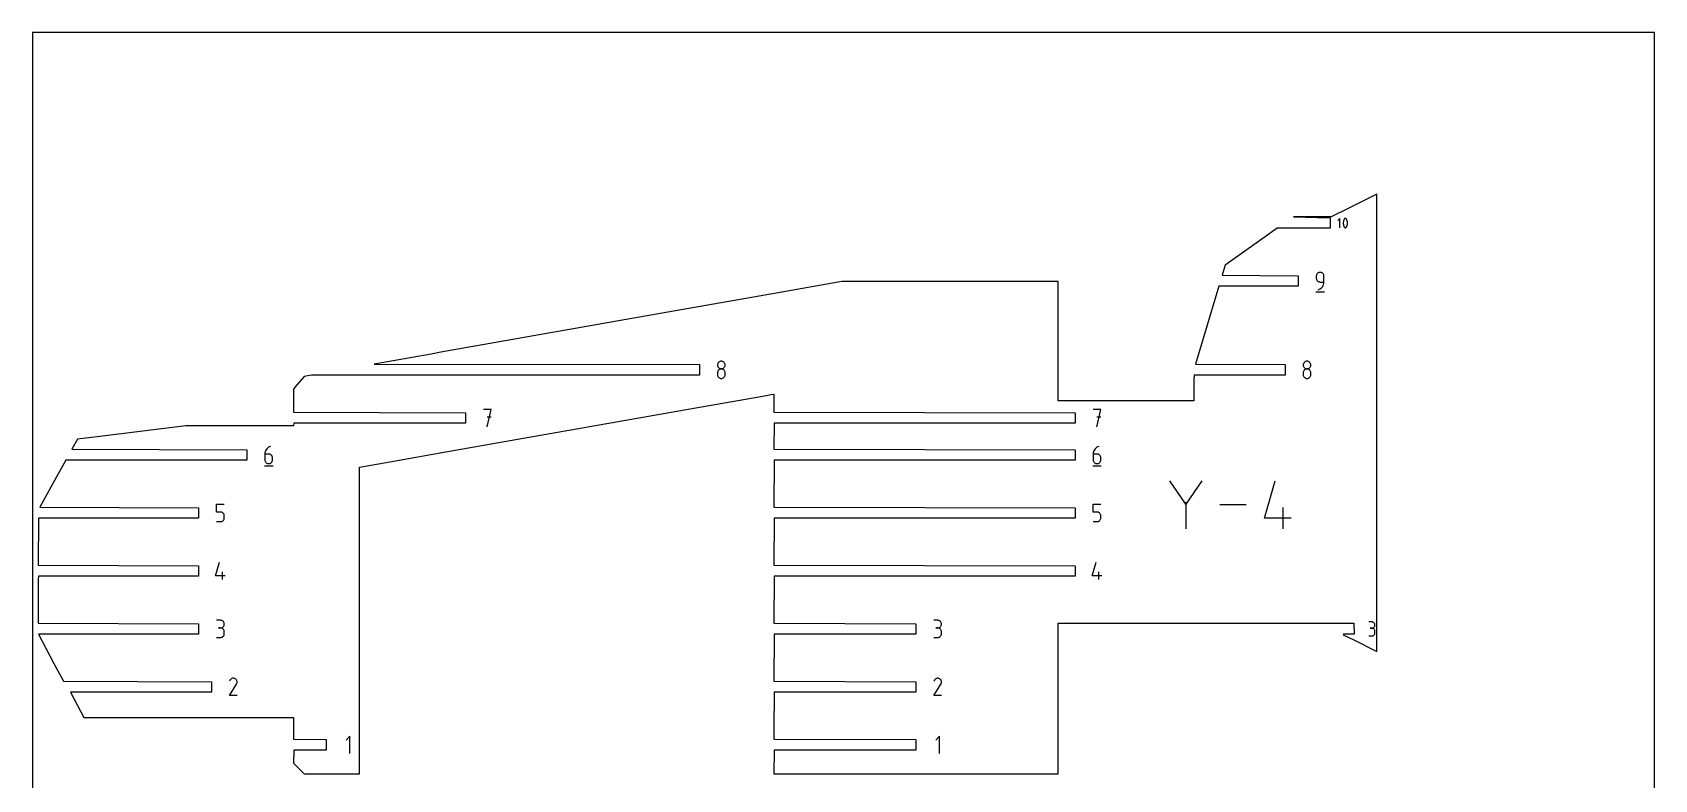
# Model space of a CAD drawing. Extents: x 0 to 450, y 0 to 500.
# Drawn here: x 0 to 450, y 292.6 to 500 of the extents above; entities that cross this region are included whole.
import ezdxf

# ---------------------------------------------------------------- set-up
doc = ezdxf.new("R2010")
doc.units = 0

msp = doc.modelspace()

# ---------------------------------------------------------------- linework, layer by layer
at = {"layer": 'annotation', "color": 1}
for p, q in [((362.686494, 448.367423), (362.110814, 447.791582)), ((362.686494, 445.777922), (362.686494, 448.367423)), ((363.682487, 447.443696), (363.657671, 447.195704)), ((363.657671, 447.195704), (363.657671, 446.946688)), ((363.657671, 446.946688), (363.682487, 446.698564)), ((363.732119, 447.688749), (363.682487, 447.443696)), ((363.682487, 446.698564), (363.732119, 446.453246)), ((363.806566, 447.928948), (363.732119, 447.688749)), ((363.732119, 446.453246), (363.806566, 446.21265)), ((363.90583, 448.162376), (363.806566, 447.928948)), ((363.806566, 446.21265), (363.90583, 445.978692)), ((363.939257, 448.217964), (363.90583, 448.162376)), ((363.90583, 448.162376), (363.90583, 448.162376)), ((363.90583, 445.978692), (363.90583, 445.978692)), ((363.90583, 445.978692), (363.918469, 445.955133)), ((363.918469, 445.955133), (363.932743, 445.932676)), ((363.932743, 445.932676), (363.948593, 445.91139)), ((363.980917, 448.265335), (363.939257, 448.217964)), ((363.948593, 445.91139), (363.965959, 445.891343)), ((363.965959, 445.891343), (363.984781, 445.872603)), ((364.029428, 448.30403), (363.980917, 448.265335)), ((363.984781, 445.872603), (364.004997, 445.855238)), ((364.004997, 445.855238), (364.026549, 445.839317)), ((364.026549, 445.839317), (364.049376, 445.824908)), ((364.083413, 448.333591), (364.029428, 448.30403)), ((364.049376, 445.824908), (364.073418, 445.812078)), ((364.073418, 445.812078), (364.073418, 445.812078)), ((364.073418, 445.812078), (364.133602, 445.78958)), ((364.141492, 448.35356), (364.083413, 448.333591)), ((364.133602, 445.78958), (364.195325, 445.778403)), ((364.202286, 448.363478), (364.141492, 448.35356)), ((364.195325, 445.778403), (364.257192, 445.77809)), ((364.264414, 448.362886), (364.202286, 448.363478)), ((364.257192, 445.77809), (364.317808, 445.788187)), ((364.326499, 448.351327), (364.264414, 448.362886)), ((364.317808, 445.788187), (364.375778, 445.808237)), ((364.38716, 448.328341), (364.326499, 448.351327)), ((364.375778, 445.808237), (364.429706, 445.837784)), ((364.410382, 448.316138), (364.38716, 448.328341)), ((364.38716, 448.328341), (364.38716, 448.328341)), ((364.432666, 448.302121), (364.410382, 448.316138)), ((364.429706, 445.837784), (364.478197, 445.876374)), ((364.453903, 448.286402), (364.432666, 448.302121)), ((364.473985, 448.26909), (364.453903, 448.286402)), ((364.492805, 448.250298), (364.473985, 448.26909)), ((364.478197, 445.876374), (364.519856, 445.923549)), ((364.510253, 448.230136), (364.492805, 448.250298)), ((364.526221, 448.208715), (364.510253, 448.230136)), ((364.519856, 445.923549), (364.553287, 445.978855)), ((364.540602, 448.186145), (364.526221, 448.208715)), ((364.553287, 448.162539), (364.540602, 448.186145)), ((364.653031, 447.928629), (364.553287, 448.162539)), ((364.553287, 448.162539), (364.553287, 448.162539)), ((364.553287, 445.978855), (364.653031, 446.212332)), ((364.553287, 445.978855), (364.553287, 445.978855)), ((364.72784, 447.688069), (364.653031, 447.928629)), ((364.653031, 446.212332), (364.72784, 446.452566)), ((364.777712, 447.442776), (364.72784, 447.688069)), ((364.72784, 446.452566), (364.777712, 446.697643)), ((364.802648, 447.194663), (364.777712, 447.442776)), ((364.777712, 446.697643), (364.802648, 446.945647)), ((364.802648, 446.945647), (364.802648, 447.194663)), ((356.175677, 432.504082), (356.158468, 432.312327)), ((356.158468, 432.312327), (356.158468, 431.778625)), ((356.225279, 432.684608), (356.175677, 432.504082)), ((356.304237, 432.850878), (356.225279, 432.684608)), ((356.409514, 432.999867), (356.304237, 432.850878)), ((356.538072, 433.128551), (356.409514, 432.999867)), ((356.686873, 433.233904), (356.538072, 433.128551)), ((356.852881, 433.312901), (356.686873, 433.233904)), ((357.033057, 433.362518), (356.852881, 433.312901)), ((357.224365, 433.379729), (357.033057, 433.362518)), ((357.416069, 433.362518), (357.224365, 433.379729)), ((357.224365, 433.379729), (357.224365, 433.379729)), ((357.596456, 433.312901), (357.416069, 433.362518)), ((357.762526, 433.233904), (357.596456, 433.312901)), ((357.911278, 433.128551), (357.762526, 433.233904)), ((358.039711, 432.999867), (357.911278, 433.128551)), ((358.144827, 432.850878), (358.039711, 432.999867)), ((358.223624, 432.684608), (358.144827, 432.850878)), ((358.273103, 432.504082), (358.223624, 432.684608)), ((358.290262, 432.312327), (358.273103, 432.504082)), ((358.290262, 430.711524), (358.290262, 432.312327)), ((358.290262, 432.312327), (358.290262, 432.312327)), ((356.025268, 427.979729), (358.425268, 427.979729)), ((356.158468, 431.778625), (356.158468, 431.778625)), ((356.158468, 431.778625), (356.175677, 431.58688)), ((356.175677, 431.58688), (356.225279, 431.406382)), ((356.225279, 431.406382), (356.304237, 431.240153)), ((356.304237, 431.240153), (356.409514, 431.091211)), ((356.409514, 431.091211), (356.538072, 430.962577)), ((356.538072, 430.962577), (356.686873, 430.857271)), ((356.686873, 430.857271), (356.852881, 430.778314)), ((356.690965, 428.579729), (356.99578, 428.693318)), ((356.690965, 428.579729), (356.690965, 428.579729)), ((356.852881, 430.778314), (357.033057, 430.728725)), ((356.99578, 428.693318), (357.275562, 428.846855)), ((357.033057, 430.728725), (357.224365, 430.711524)), ((357.224365, 430.711524), (358.290262, 430.711524)), ((357.275562, 428.846855), (357.527421, 429.036426)), ((357.527421, 429.036426), (357.748465, 429.258121)), ((357.748465, 429.258121), (357.935802, 429.508027)), ((357.935802, 429.508027), (358.086541, 429.782232)), ((358.086541, 429.782232), (358.197792, 430.076825)), ((358.197792, 430.076825), (358.266663, 430.387893)), ((358.266663, 430.387893), (358.290262, 430.711524)), ((190.044041, 407.856428), (190.026842, 407.665568)), ((190.026842, 407.665568), (190.026842, 407.665568)), ((190.026842, 407.665568), (190.044051, 407.473812)), ((190.044041, 405.72273), (190.026842, 405.531064)), ((190.026842, 405.531064), (190.026842, 405.000072)), ((190.026842, 405.000072), (190.026842, 405.000072)), ((190.026842, 405.000072), (190.044051, 404.808419)), ((190.093619, 408.036255), (190.044041, 407.856428)), ((190.093619, 405.903186), (190.044041, 405.72273)), ((190.044051, 407.473812), (190.093654, 407.293287)), ((190.172545, 408.202), (190.093619, 408.036255)), ((190.172545, 406.069403), (190.093619, 405.903186)), ((190.093654, 407.293287), (190.172612, 407.127017)), ((190.27779, 408.350614), (190.172545, 408.202)), ((190.27779, 406.218355), (190.172545, 406.069403)), ((190.172612, 407.127017), (190.277889, 406.978028)), ((190.406323, 408.479046), (190.27779, 408.350614)), ((190.406323, 406.347013), (190.27779, 406.218355)), ((190.277889, 406.978028), (190.406446, 406.849344)), ((190.555114, 408.584246), (190.406323, 408.479046)), ((190.555114, 406.452351), (190.406323, 406.347013)), ((190.406446, 406.849344), (190.555248, 406.743991)), ((190.721134, 408.663165), (190.555114, 408.584246)), ((190.721134, 406.531341), (190.555114, 406.452351)), ((190.555248, 406.743991), (190.721255, 406.664993)), ((190.901353, 408.712753), (190.721134, 408.663165)), ((190.901353, 406.580955), (190.721134, 406.531341)), ((190.721255, 406.664993), (190.901432, 406.615376)), ((191.09274, 408.72996), (190.901353, 408.712753)), ((191.09274, 406.598165), (190.901353, 406.580955)), ((190.901432, 406.615376), (191.09274, 406.598165)), ((191.284127, 408.712753), (191.09274, 408.72996)), ((191.09274, 408.72996), (191.09274, 408.72996)), ((191.09274, 406.598165), (191.284047, 406.615376)), ((191.284127, 406.580964), (191.09274, 406.598165)), ((191.09274, 406.598165), (191.09274, 406.598165)), ((191.09274, 406.598165), (191.09274, 406.598165)), ((191.284047, 406.615376), (191.464224, 406.664993)), ((191.464345, 408.663165), (191.284127, 408.712753)), ((191.464345, 406.531375), (191.284127, 406.580964)), ((191.464224, 406.664993), (191.630231, 406.743991)), ((191.630365, 408.584246), (191.464345, 408.663165)), ((191.630365, 406.452418), (191.464345, 406.531375)), ((191.630231, 406.743991), (191.779033, 406.849344)), ((191.779157, 408.479046), (191.630365, 408.584246)), ((191.779157, 406.347112), (191.630365, 406.452418)), ((191.779033, 406.849344), (191.907591, 406.978028)), ((191.90769, 408.350614), (191.779157, 408.479046)), ((191.90769, 406.218478), (191.779157, 406.347112)), ((191.907591, 406.978028), (192.012867, 407.127017)), ((192.012934, 408.202), (191.90769, 408.350614)), ((192.012934, 406.069537), (191.90769, 406.218478)), ((192.012867, 407.127017), (192.091826, 407.293287)), ((192.09186, 408.036255), (192.012934, 408.202)), ((192.09186, 405.903307), (192.012934, 406.069537)), ((192.091826, 407.293287), (192.141428, 407.473812)), ((192.141438, 407.856428), (192.09186, 408.036255)), ((192.141438, 405.722809), (192.09186, 405.903307)), ((192.141428, 407.473812), (192.158637, 407.665568)), ((192.141428, 404.808419), (192.158637, 405.000072)), ((192.158637, 407.665568), (192.141438, 407.856428)), ((192.158637, 405.531064), (192.141438, 405.722809)), ((192.158637, 407.665568), (192.158637, 407.665568)), ((192.158637, 405.000072), (192.158637, 405.531064)), ((192.158637, 405.531064), (192.158637, 405.531064)), ((352.532966, 407.856428), (352.515767, 407.665568)), ((352.515767, 407.665568), (352.515767, 407.665568)), ((352.515767, 407.665568), (352.532976, 407.473812)), ((352.532966, 405.72273), (352.515767, 405.531064)), ((352.515767, 405.531064), (352.515767, 405.000072)), ((352.515767, 405.000072), (352.515767, 405.000072)), ((352.515767, 405.000072), (352.532976, 404.808419)), ((352.582544, 408.036255), (352.532966, 407.856428)), ((352.582544, 405.903186), (352.532966, 405.72273)), ((352.532976, 407.473812), (352.582579, 407.293287)), ((352.66147, 408.202), (352.582544, 408.036255)), ((352.66147, 406.069403), (352.582544, 405.903186)), ((352.582579, 407.293287), (352.661537, 407.127017)), ((352.766714, 408.350614), (352.66147, 408.202)), ((352.766714, 406.218355), (352.66147, 406.069403)), ((352.661537, 407.127017), (352.766813, 406.978028)), ((352.895247, 408.479046), (352.766714, 408.350614)), ((352.895247, 406.347013), (352.766714, 406.218355)), ((352.766813, 406.978028), (352.895371, 406.849344)), ((353.044039, 408.584246), (352.895247, 408.479046)), ((353.044039, 406.452351), (352.895247, 406.347013)), ((352.895371, 406.849344), (353.044173, 406.743991)), ((353.210059, 408.663165), (353.044039, 408.584246)), ((353.210059, 406.531341), (353.044039, 406.452351)), ((353.044173, 406.743991), (353.21018, 406.664993)), ((353.390277, 408.712753), (353.210059, 408.663165)), ((353.390277, 406.580955), (353.210059, 406.531341)), ((353.21018, 406.664993), (353.390357, 406.615376)), ((353.581664, 408.72996), (353.390277, 408.712753)), ((353.581664, 406.598165), (353.390277, 406.580955)), ((353.390357, 406.615376), (353.581664, 406.598165)), ((353.773052, 408.712753), (353.581664, 408.72996)), ((353.581664, 408.72996), (353.581664, 408.72996)), ((353.581664, 406.598165), (353.772972, 406.615376)), ((353.773052, 406.580964), (353.581664, 406.598165)), ((353.581664, 406.598165), (353.581664, 406.598165)), ((353.581664, 406.598165), (353.581664, 406.598165)), ((353.772972, 406.615376), (353.953149, 406.664993)), ((353.95327, 408.663165), (353.773052, 408.712753)), ((353.95327, 406.531375), (353.773052, 406.580964)), ((353.953149, 406.664993), (354.119156, 406.743991)), ((354.11929, 408.584246), (353.95327, 408.663165)), ((354.11929, 406.452418), (353.95327, 406.531375)), ((354.119156, 406.743991), (354.267958, 406.849344)), ((354.268081, 408.479046), (354.11929, 408.584246)), ((354.268081, 406.347112), (354.11929, 406.452418)), ((354.267958, 406.849344), (354.396515, 406.978028)), ((354.396614, 408.350614), (354.268081, 408.479046)), ((354.396614, 406.218478), (354.268081, 406.347112)), ((354.396515, 406.978028), (354.501792, 407.127017)), ((354.501859, 408.202), (354.396614, 408.350614)), ((354.501859, 406.069537), (354.396614, 406.218478)), ((354.501792, 407.127017), (354.58075, 407.293287)), ((354.580785, 408.036255), (354.501859, 408.202)), ((354.580785, 405.903307), (354.501859, 406.069537)), ((354.58075, 407.293287), (354.630353, 407.473812)), ((354.630363, 407.856428), (354.580785, 408.036255)), ((354.630363, 405.722809), (354.580785, 405.903307)), ((354.630353, 407.473812), (354.647562, 407.665568)), ((354.630353, 404.808419), (354.647562, 405.000072)), ((354.647562, 407.665568), (354.630363, 407.856428)), ((354.647562, 405.531064), (354.630363, 405.722809)), ((354.647562, 407.665568), (354.647562, 407.665568)), ((354.647562, 405.000072), (354.647562, 405.531064)), ((354.647562, 405.531064), (354.647562, 405.531064)), ((190.044051, 404.808419), (190.093654, 404.62817)), ((190.093654, 404.62817), (190.172612, 404.462301)), ((190.172612, 404.462301), (190.277889, 404.313787)), ((190.277889, 404.313787), (190.406446, 404.185603)), ((190.406446, 404.185603), (190.555248, 404.080724)), ((190.555248, 404.080724), (190.721255, 404.002128)), ((190.721255, 404.002128), (190.901432, 403.952787)), ((190.901432, 403.952787), (191.09274, 403.935679)), ((191.09274, 403.935679), (191.284047, 403.952787)), ((191.09274, 403.935679), (191.09274, 403.935679)), ((191.284047, 403.952787), (191.464224, 404.002128)), ((191.464224, 404.002128), (191.630231, 404.080724)), ((191.630231, 404.080724), (191.779033, 404.185603)), ((191.779033, 404.185603), (191.907591, 404.313787)), ((191.907591, 404.313787), (192.012867, 404.462301)), ((192.012867, 404.462301), (192.091826, 404.62817)), ((192.091826, 404.62817), (192.141428, 404.808419)), ((352.532976, 404.808419), (352.582579, 404.62817)), ((352.582579, 404.62817), (352.661537, 404.462301)), ((352.661537, 404.462301), (352.766813, 404.313787)), ((352.766813, 404.313787), (352.895371, 404.185603)), ((352.895371, 404.185603), (353.044173, 404.080724)), ((353.044173, 404.080724), (353.21018, 404.002128)), ((353.21018, 404.002128), (353.390357, 403.952787)), ((353.390357, 403.952787), (353.581664, 403.935679)), ((353.581664, 403.935679), (353.772972, 403.952787)), ((353.581664, 403.935679), (353.581664, 403.935679)), ((353.772972, 403.952787), (353.953149, 404.002128)), ((353.953149, 404.002128), (354.119156, 404.080724)), ((354.119156, 404.080724), (354.267958, 404.185603)), ((354.267958, 404.185603), (354.396515, 404.313787)), ((354.396515, 404.313787), (354.501792, 404.462301)), ((354.501792, 404.462301), (354.58075, 404.62817)), ((354.58075, 404.62817), (354.630353, 404.808419)), ((127.255541, 395.353446), (125.121037, 395.353446)), ((126.188439, 390.553446), (127.255541, 395.353446)), ((127.255541, 393.215932), (126.188439, 393.215932)), ((296.391034, 395.353446), (294.25653, 395.353446)), ((295.323933, 390.553446), (296.391034, 395.353446)), ((296.391034, 393.215932), (295.323933, 393.215932)), ((64.506464, 383.287827), (64.482862, 382.963385)), ((64.482862, 382.963385), (64.482862, 381.368001)), ((65.54876, 382.963385), (64.482862, 382.963385)), ((64.575352, 383.599552), (64.506464, 383.287827)), ((64.68665, 383.894695), (64.575352, 383.599552)), ((64.837481, 384.169391), (64.68665, 383.894695)), ((65.02497, 384.419776), (64.837481, 384.169391)), ((65.246239, 384.641984), (65.02497, 384.419776)), ((65.498412, 384.83215), (65.246239, 384.641984)), ((65.778613, 384.98641), (65.498412, 384.83215)), ((65.740464, 382.946277), (65.54876, 382.963385)), ((65.920851, 382.896937), (65.740464, 382.946277)), ((66.083966, 385.100899), (65.778613, 384.98641)), ((66.086921, 382.81834), (65.920851, 382.896937)), ((66.083966, 385.100899), (66.083966, 385.100899)), ((66.235672, 382.713462), (66.086921, 382.81834)), ((66.364106, 382.585278), (66.235672, 382.713462)), ((66.469222, 382.436763), (66.364106, 382.585278)), ((294.281637, 383.287827), (294.258035, 382.963385)), ((294.258035, 382.963385), (294.258035, 381.368001)), ((295.323933, 382.963385), (294.258035, 382.963385)), ((294.350525, 383.599552), (294.281637, 383.287827)), ((294.461823, 383.894695), (294.350525, 383.599552)), ((294.612654, 384.169391), (294.461823, 383.894695)), ((294.800143, 384.419776), (294.612654, 384.169391)), ((295.021412, 384.641984), (294.800143, 384.419776)), ((295.273585, 384.83215), (295.021412, 384.641984)), ((295.553786, 384.98641), (295.273585, 384.83215)), ((295.515637, 382.946277), (295.323933, 382.963385)), ((295.696024, 382.896937), (295.515637, 382.946277)), ((295.859139, 385.100899), (295.553786, 384.98641)), ((295.862093, 382.81834), (295.696024, 382.896937)), ((295.859139, 385.100899), (295.859139, 385.100899)), ((296.010845, 382.713462), (295.862093, 382.81834)), ((296.139279, 382.585278), (296.010845, 382.713462)), ((296.244395, 382.436763), (296.139279, 382.585278)), ((64.349362, 379.700899), (66.749362, 379.700899)), ((64.482862, 381.368001), (64.482862, 381.368001)), ((64.482862, 381.368001), (64.500071, 381.176255)), ((64.500071, 381.176255), (64.549674, 380.995757)), ((64.549674, 380.995757), (64.628632, 380.829528)), ((64.628632, 380.829528), (64.733909, 380.680586)), ((64.733909, 380.680586), (64.862467, 380.551952)), ((64.862467, 380.551952), (65.011268, 380.446647)), ((65.011268, 380.446647), (65.177276, 380.367689)), ((65.177276, 380.367689), (65.357452, 380.3181)), ((65.357452, 380.3181), (65.54876, 380.300899)), ((65.54876, 380.300899), (65.740464, 380.3181)), ((65.54876, 380.300899), (65.54876, 380.300899)), ((65.740464, 380.3181), (65.920851, 380.367689)), ((65.920851, 380.367689), (66.086921, 380.446647)), ((66.086921, 380.446647), (66.235672, 380.551952)), ((66.235672, 380.551952), (66.364106, 380.680586)), ((66.364106, 380.680586), (66.469222, 380.829528)), ((66.548019, 382.270894), (66.469222, 382.436763)), ((66.469222, 380.829528), (66.548019, 380.995757)), ((66.597498, 382.090645), (66.548019, 382.270894)), ((66.548019, 380.995757), (66.597498, 381.176255)), ((66.614657, 381.898993), (66.597498, 382.090645)), ((66.597498, 381.176255), (66.614657, 381.368001)), ((66.614657, 381.368001), (66.614657, 381.898993)), ((66.614657, 381.898993), (66.614657, 381.898993)), ((294.124535, 379.700899), (296.524535, 379.700899)), ((294.258035, 381.368001), (294.258035, 381.368001)), ((294.258035, 381.368001), (294.275244, 381.176255)), ((294.275244, 381.176255), (294.324847, 380.995757)), ((294.324847, 380.995757), (294.403805, 380.829528)), ((294.403805, 380.829528), (294.509082, 380.680586)), ((294.509082, 380.680586), (294.637639, 380.551952)), ((294.637639, 380.551952), (294.786441, 380.446647)), ((294.786441, 380.446647), (294.952448, 380.367689)), ((294.952448, 380.367689), (295.132625, 380.3181)), ((295.132625, 380.3181), (295.323933, 380.300899)), ((295.323933, 380.300899), (295.515637, 380.3181)), ((295.323933, 380.300899), (295.323933, 380.300899)), ((295.515637, 380.3181), (295.696024, 380.367689)), ((295.696024, 380.367689), (295.862093, 380.446647)), ((295.862093, 380.446647), (296.010845, 380.551952)), ((296.010845, 380.551952), (296.139279, 380.680586)), ((296.139279, 380.680586), (296.244395, 380.829528)), ((296.323192, 382.270894), (296.244395, 382.436763)), ((296.244395, 380.829528), (296.323192, 380.995757)), ((296.372671, 382.090645), (296.323192, 382.270894)), ((296.323192, 380.995757), (296.372671, 381.176255)), ((296.38983, 381.898993), (296.372671, 382.090645)), ((296.372671, 381.176255), (296.38983, 381.368001)), ((296.38983, 381.368001), (296.38983, 381.898993)), ((296.38983, 381.898993), (296.38983, 381.898993)), ((319.955956, 369.087478), (315.496197, 375.536899)), ((324.414877, 375.536899), (319.955956, 369.087478)), ((341.753355, 365.138759), (344.718143, 375.53648)), ((51.081406, 366.870442), (51.081406, 369.007956)), ((51.081406, 369.007956), (53.213201, 369.007956)), ((294.258035, 366.870442), (294.258035, 369.007956)), ((294.258035, 369.007956), (296.38983, 369.007956)), ((319.955956, 369.606484), (319.955956, 362.166006)), ((52.147304, 366.870442), (51.081406, 366.870442)), ((52.338691, 366.853334), (52.147304, 366.870442)), ((52.518909, 366.803994), (52.338691, 366.853334)), ((52.684929, 366.725397), (52.518909, 366.803994)), ((52.833721, 366.620518), (52.684929, 366.725397)), ((52.833597, 364.459009), (52.962155, 364.587643)), ((52.962254, 366.492334), (52.833721, 366.620518)), ((52.962155, 364.587643), (53.067431, 364.736584)), ((53.067498, 366.34382), (52.962254, 366.492334)), ((53.067431, 364.736584), (53.14639, 364.902814)), ((53.146424, 366.177951), (53.067498, 366.34382)), ((53.14639, 364.902814), (53.195992, 365.083312)), ((53.196002, 365.997702), (53.146424, 366.177951)), ((53.195992, 365.083312), (53.213201, 365.275057)), ((53.213201, 365.806049), (53.196002, 365.997702)), ((53.213201, 365.275057), (53.213201, 365.806049)), ((53.213201, 365.806049), (53.213201, 365.806049)), ((295.323933, 366.870442), (294.258035, 366.870442)), ((295.51532, 366.853334), (295.323933, 366.870442)), ((295.695538, 366.803994), (295.51532, 366.853334)), ((295.861558, 366.725397), (295.695538, 366.803994)), ((296.01035, 366.620518), (295.861558, 366.725397)), ((296.010226, 364.459009), (296.138784, 364.587643)), ((296.138883, 366.492334), (296.01035, 366.620518)), ((296.138784, 364.587643), (296.24406, 364.736584)), ((296.244127, 366.34382), (296.138883, 366.492334)), ((296.24406, 364.736584), (296.323018, 364.902814)), ((296.323053, 366.177951), (296.244127, 366.34382)), ((296.323018, 364.902814), (296.372621, 365.083312)), ((296.372631, 365.997702), (296.323053, 366.177951)), ((296.372621, 365.083312), (296.38983, 365.275057)), ((296.38983, 365.806049), (296.372631, 365.997702)), ((296.38983, 365.275057), (296.38983, 365.806049)), ((296.38983, 365.806049), (296.38983, 365.806049)), ((336.740842, 368.851452), (329.430325, 368.851452)), ((349.177064, 365.138759), (341.753355, 365.138759)), ((346.951796, 362.166425), (346.951796, 368.104386)), ((51.081406, 364.207956), (52.147304, 364.207956)), ((52.147304, 364.207956), (52.338611, 364.225157)), ((52.147304, 364.207956), (52.147304, 364.207956)), ((52.338611, 364.225157), (52.518788, 364.274746)), ((52.518788, 364.274746), (52.684795, 364.353703)), ((52.684795, 364.353703), (52.833597, 364.459009)), ((294.258035, 364.207956), (295.323933, 364.207956)), ((295.323933, 364.207956), (295.51524, 364.225157)), ((295.323933, 364.207956), (295.323933, 364.207956)), ((295.51524, 364.225157), (295.695417, 364.274746)), ((295.695417, 364.274746), (295.861424, 364.353703)), ((295.861424, 364.353703), (296.010226, 364.459009)), ((50.814706, 349.182114), (51.879098, 352.915012)), ((293.991335, 349.182114), (295.055727, 352.915012)), ((53.479901, 349.182114), (50.814706, 349.182114)), ((52.681005, 348.115012), (52.681005, 350.246807)), ((296.65653, 349.182114), (293.991335, 349.182114)), ((295.857634, 348.115012), (295.857634, 350.246807)), ((52.147304, 336.8165), (51.081406, 336.8165)), ((52.147304, 334.684706), (51.613602, 334.684706)), ((51.613602, 334.684706), (52.147304, 334.684706)), ((52.339008, 336.799293), (52.147304, 336.8165)), ((52.147304, 334.684706), (52.339008, 334.701917)), ((52.339008, 334.667499), (52.147304, 334.684706)), ((52.147304, 334.684706), (52.147304, 334.684706)), ((52.519395, 336.749705), (52.339008, 336.799293)), ((52.339008, 334.701917), (52.519395, 334.751534)), ((52.519395, 334.617911), (52.339008, 334.667499)), ((52.685464, 336.670786), (52.519395, 336.749705)), ((52.519395, 334.751534), (52.685464, 334.830531)), ((52.685464, 334.538992), (52.519395, 334.617911)), ((52.834216, 336.565586), (52.685464, 336.670786)), ((52.685464, 334.830531), (52.834216, 334.935884)), ((52.834216, 334.433791), (52.685464, 334.538992)), ((52.96265, 336.437154), (52.834216, 336.565586)), ((52.834216, 334.935884), (52.96265, 335.064568)), ((52.96265, 334.305359), (52.834216, 334.433791)), ((53.067766, 336.288541), (52.96265, 336.437154)), ((52.96265, 335.064568), (53.067766, 335.213557)), ((53.067766, 334.156746), (52.96265, 334.305359)), ((53.146563, 336.122795), (53.067766, 336.288541)), ((53.067766, 335.213557), (53.146563, 335.379827)), ((53.146563, 333.991001), (53.067766, 334.156746)), ((53.196041, 335.942968), (53.146563, 336.122795)), ((53.146563, 335.379827), (53.196041, 335.560352)), ((53.196041, 333.811173), (53.146563, 333.991001)), ((53.213201, 335.752108), (53.196041, 335.942968)), ((53.196041, 335.560352), (53.213201, 335.752108)), ((53.213201, 333.620313), (53.196041, 333.811173)), ((53.196041, 332.895673), (53.213201, 333.086612)), ((53.213201, 335.752108), (53.213201, 335.752108)), ((53.213201, 333.086612), (53.213201, 333.620313)), ((53.213201, 333.620313), (53.213201, 333.620313)), ((251.125589, 336.8165), (250.059691, 336.8165)), ((251.125589, 334.684706), (250.591888, 334.684706)), ((250.591888, 334.684706), (251.125589, 334.684706)), ((251.317293, 336.799293), (251.125589, 336.8165)), ((251.125589, 334.684706), (251.317293, 334.701917)), ((251.317293, 334.667499), (251.125589, 334.684706)), ((251.125589, 334.684706), (251.125589, 334.684706)), ((251.49768, 336.749705), (251.317293, 336.799293)), ((251.317293, 334.701917), (251.49768, 334.751534)), ((251.49768, 334.617911), (251.317293, 334.667499)), ((251.66375, 336.670786), (251.49768, 336.749705)), ((251.49768, 334.751534), (251.66375, 334.830531)), ((251.66375, 334.538992), (251.49768, 334.617911)), ((251.812501, 336.565586), (251.66375, 336.670786)), ((251.66375, 334.830531), (251.812501, 334.935884)), ((251.812501, 334.433791), (251.66375, 334.538992)), ((251.940935, 336.437154), (251.812501, 336.565586)), ((251.812501, 334.935884), (251.940935, 335.064568)), ((251.940935, 334.305359), (251.812501, 334.433791)), ((252.046051, 336.288541), (251.940935, 336.437154)), ((251.940935, 335.064568), (252.046051, 335.213557)), ((252.046051, 334.156746), (251.940935, 334.305359)), ((252.124848, 336.122795), (252.046051, 336.288541)), ((252.046051, 335.213557), (252.124848, 335.379827)), ((252.124848, 333.991001), (252.046051, 334.156746)), ((252.174327, 335.942968), (252.124848, 336.122795)), ((252.124848, 335.379827), (252.174327, 335.560352)), ((252.174327, 333.811173), (252.124848, 333.991001)), ((252.191486, 335.752108), (252.174327, 335.942968)), ((252.174327, 335.560352), (252.191486, 335.752108)), ((252.191486, 333.620313), (252.174327, 333.811173)), ((252.174327, 332.895673), (252.191486, 333.086612)), ((252.191486, 335.752108), (252.191486, 335.752108)), ((252.191486, 333.086612), (252.191486, 333.620313)), ((252.191486, 333.620313), (252.191486, 333.620313)), ((371.562143, 336.364323), (370.697536, 336.364323)), ((371.562143, 334.635108), (371.129229, 334.635108)), ((371.129229, 334.635108), (371.562143, 334.635108)), ((371.717645, 336.350365), (371.562143, 336.364323)), ((371.562143, 334.635108), (371.717645, 334.649069)), ((371.717645, 334.62115), (371.562143, 334.635108)), ((371.562143, 334.635108), (371.562143, 334.635108)), ((371.863967, 336.310142), (371.717645, 336.350365)), ((371.717645, 334.649069), (371.863967, 334.689316)), ((371.863967, 334.580927), (371.717645, 334.62115)), ((371.998675, 336.246126), (371.863967, 336.310142)), ((371.863967, 334.689316), (371.998675, 334.753395)), ((371.998675, 334.516911), (371.863967, 334.580927)), ((372.119335, 336.160793), (371.998675, 336.246126)), ((371.998675, 334.753395), (372.119335, 334.838853)), ((372.119335, 334.431578), (371.998675, 334.516911)), ((372.223515, 336.056615), (372.119335, 336.160793)), ((372.119335, 334.838853), (372.223515, 334.943235)), ((372.223515, 334.3274), (372.119335, 334.431578)), ((372.30878, 335.936066), (372.223515, 336.056615)), ((372.223515, 334.943235), (372.30878, 335.064088)), ((372.30878, 334.206851), (372.223515, 334.3274)), ((372.372697, 335.801621), (372.30878, 335.936066)), ((372.30878, 335.064088), (372.372697, 335.198959)), ((372.372697, 334.072406), (372.30878, 334.206851)), ((372.30878, 332.903569), (372.372697, 333.038024)), ((372.412832, 335.655753), (372.372697, 335.801621)), ((372.372697, 335.198959), (372.412832, 335.345393)), ((372.412832, 333.926538), (372.372697, 334.072406)), ((372.372697, 333.038024), (372.412832, 333.183926)), ((372.426751, 335.500936), (372.412832, 335.655753)), ((372.412832, 335.345393), (372.426751, 335.500936)), ((372.426751, 333.771721), (372.412832, 333.926538)), ((372.412832, 333.183926), (372.426751, 333.338807)), ((372.426751, 335.500936), (372.426751, 335.500936)), ((372.426751, 333.338807), (372.426751, 333.771721)), ((372.426751, 333.771721), (372.426751, 333.771721)), ((51.081406, 332.02222), (52.147304, 332.02222)), ((52.147304, 332.02222), (52.339008, 332.039417)), ((52.147304, 332.02222), (52.147304, 332.02222)), ((52.339008, 332.039417), (52.519395, 332.08898)), ((52.519395, 332.08898), (52.685464, 332.167867)), ((52.685464, 332.167867), (52.834216, 332.273035)), ((52.834216, 332.273035), (52.96265, 332.401442)), ((52.96265, 332.401442), (53.067766, 332.550046)), ((53.067766, 332.550046), (53.146563, 332.715803)), ((53.146563, 332.715803), (53.196041, 332.895673)), ((250.059691, 332.02222), (251.125589, 332.02222)), ((251.125589, 332.02222), (251.317293, 332.039417)), ((251.125589, 332.02222), (251.125589, 332.02222)), ((251.317293, 332.039417), (251.49768, 332.08898)), ((251.49768, 332.08898), (251.66375, 332.167867)), ((251.66375, 332.167867), (251.812501, 332.273035)), ((251.812501, 332.273035), (251.940935, 332.401442)), ((251.940935, 332.401442), (252.046051, 332.550046)), ((252.046051, 332.550046), (252.124848, 332.715803)), ((252.124848, 332.715803), (252.174327, 332.895673)), ((370.697536, 332.47542), (371.562143, 332.47542)), ((371.562143, 332.47542), (371.717645, 332.48937)), ((371.562143, 332.47542), (371.562143, 332.47542)), ((371.717645, 332.48937), (371.863967, 332.529573)), ((371.863967, 332.529573), (371.998675, 332.593563)), ((371.998675, 332.593563), (372.119335, 332.67887)), ((372.119335, 332.67887), (372.223515, 332.783028)), ((372.223515, 332.783028), (372.30878, 332.903569)), ((54.797795, 320.195386), (54.657823, 319.926879)), ((54.908874, 320.352898), (54.797795, 320.195386)), ((55.042145, 320.484384), (54.908874, 320.352898)), ((55.193553, 320.588791), (55.042145, 320.484384)), ((55.359046, 320.665066), (55.193553, 320.588791)), ((55.53457, 320.712156), (55.359046, 320.665066)), ((55.716072, 320.729009), (55.53457, 320.712156)), ((55.899499, 320.71457), (55.716072, 320.729009)), ((56.080798, 320.667788), (55.899499, 320.71457)), ((56.255916, 320.587609), (56.080798, 320.667788)), ((56.41254, 320.476391), (56.255916, 320.587609)), ((56.255916, 320.587609), (56.255916, 320.587609)), ((56.543495, 320.34293), (56.41254, 320.476391)), ((56.647616, 320.191316), (56.543495, 320.34293)), ((56.723739, 320.02564), (56.647616, 320.191316)), ((56.770699, 319.849992), (56.723739, 320.02564)), ((56.787332, 319.668463), (56.770699, 319.849992)), ((56.772474, 319.485142), (56.787332, 319.668463)), ((250.202674, 320.195386), (250.062701, 319.926879)), ((250.313753, 320.352898), (250.202674, 320.195386)), ((250.447024, 320.484384), (250.313753, 320.352898)), ((250.598432, 320.588791), (250.447024, 320.484384)), ((250.763924, 320.665066), (250.598432, 320.588791)), ((250.939449, 320.712156), (250.763924, 320.665066)), ((251.120951, 320.729009), (250.939449, 320.712156)), ((251.304378, 320.71457), (251.120951, 320.729009)), ((251.485677, 320.667788), (251.304378, 320.71457)), ((251.660795, 320.587609), (251.485677, 320.667788)), ((251.817419, 320.476391), (251.660795, 320.587609)), ((251.660795, 320.587609), (251.660795, 320.587609)), ((251.948374, 320.34293), (251.817419, 320.476391)), ((252.052495, 320.191316), (251.948374, 320.34293)), ((252.128618, 320.02564), (252.052495, 320.191316)), ((252.175578, 319.849992), (252.128618, 320.02564)), ((252.192211, 319.668463), (252.175578, 319.849992)), ((252.177352, 319.485142), (252.192211, 319.668463)), ((54.654812, 315.929087), (56.624661, 319.10029)), ((56.786607, 315.929087), (54.654812, 315.929087)), ((56.624661, 319.10029), (56.627016, 319.103204)), ((56.624661, 319.10029), (56.624661, 319.10029)), ((56.627016, 319.103204), (56.629274, 319.106142)), ((56.629274, 319.106142), (56.63145, 319.109131)), ((56.63145, 319.109131), (56.63356, 319.112193)), ((56.63356, 319.112193), (56.635617, 319.115355)), ((56.635617, 319.115355), (56.637638, 319.11864)), ((56.637638, 319.11864), (56.639636, 319.122075)), ((56.639636, 319.122075), (56.641627, 319.125682)), ((56.641627, 319.125682), (56.643625, 319.129488)), ((56.643625, 319.129488), (56.724959, 319.30412)), ((56.643625, 319.129488), (56.643625, 319.129488)), ((56.724959, 319.30412), (56.772474, 319.485142)), ((250.059691, 315.929087), (252.02954, 319.10029)), ((252.191486, 315.929087), (250.059691, 315.929087)), ((252.02954, 319.10029), (252.031894, 319.103204)), ((252.02954, 319.10029), (252.02954, 319.10029)), ((252.031894, 319.103204), (252.034153, 319.106142)), ((252.034153, 319.106142), (252.036329, 319.109131)), ((252.036329, 319.109131), (252.038439, 319.112193)), ((252.038439, 319.112193), (252.040496, 319.115355)), ((252.040496, 319.115355), (252.042517, 319.11864)), ((252.042517, 319.11864), (252.044515, 319.122075)), ((252.044515, 319.122075), (252.046505, 319.125682)), ((252.046505, 319.125682), (252.048504, 319.129488)), ((252.048504, 319.129488), (252.129838, 319.30412)), ((252.048504, 319.129488), (252.048504, 319.129488)), ((252.129838, 319.30412), (252.177352, 319.485142)), ((88.084923, 304.636182), (87.017821, 303.56878)), ((88.084923, 299.836182), (88.084923, 304.636182)), ((251.65929, 304.636182), (250.592189, 303.56878)), ((251.65929, 299.836182), (251.65929, 304.636182))]:
    msp.add_line(p, q, dxfattribs=at)
at = {"layer": 'boundary', "color": 5}
for p, q in [((372.940775, 455.119144), (365.375947, 451.336726)), ((372.940776, 445.560061), (372.940775, 455.119144)), ((365.375947, 451.336726), (360.246565, 448.772033)), ((345.264326, 445.622673), (341.683046, 443.083869)), ((360.042268, 445.622672), (345.264326, 445.622673)), ((350.679142, 448.772033), (349.875564, 448.772033)), ((349.875564, 448.772033), (360.042268, 448.522673)), ((351.845778, 448.772032), (350.679142, 448.772033)), ((352.708688, 448.772032), (351.845778, 448.772032)), ((353.33062, 448.772032), (352.708688, 448.772032)), ((354.324094, 448.772033), (353.33062, 448.772032)), ((355.076595, 448.772033), (354.324094, 448.772033)), ((356.16709, 448.772033), (355.076595, 448.772033)), ((357.01662, 448.772033), (356.16709, 448.772033)), ((358.166871, 448.772033), (357.01662, 448.772033)), ((359.076146, 448.772033), (358.166871, 448.772033)), ((360.246565, 448.772033), (359.076146, 448.772033)), ((360.042268, 448.522673), (360.042268, 445.622672)), ((372.940775, 407.51583), (372.940776, 445.560061)), ((341.683046, 443.083869), (330.853228, 435.348282)), ((330.853228, 435.348282), (330.022661, 432.579729)), ((330.022661, 432.579729), (351.175268, 432.429729)), ((351.175268, 432.429729), (351.175268, 429.529729)), ((206.884872, 427.714115), (176.256173, 422.313451)), ((224.544094, 430.827913), (206.884872, 427.714115)), ((255.136423, 430.827912), (224.544094, 430.827913)), ((284.544088, 430.827913), (255.136423, 430.827912)), ((284.544087, 410.254298), (284.544088, 430.827913)), ((329.157661, 429.529729), (325.88055, 418.772699)), ((351.175268, 429.529729), (329.157661, 429.529729)), ((176.256173, 422.313451), (113.275973, 411.208342)), ((325.88055, 418.772699), (322.629484, 407.93583)), ((110.57248, 410.731642), (94.845444, 407.958541)), ((113.275973, 411.208342), (110.57248, 410.731642)), ((284.544088, 397.746136), (284.544087, 410.254298)), ((94.845444, 407.958541), (185.043342, 407.78583)), ((185.043342, 407.78583), (185.043341, 404.88583)), ((322.629484, 407.93583), (347.532267, 407.78583)), ((347.532267, 407.78583), (347.532266, 404.88583)), ((372.940775, 361.862773), (372.940775, 407.51583)), ((72.919315, 401.624436), (72.395336, 400.999982)), ((72.395336, 400.999982), (72.395336, 394.604065)), ((75.349759, 404.520925), (72.919315, 401.624436)), ((77.419238, 404.88583), (75.349759, 404.520925)), ((185.043341, 404.88583), (77.419238, 404.88583)), ((322.318735, 404.88583), (322.223573, 403.666128)), ((322.223573, 403.666128), (322.223574, 397.746135)), ((347.532266, 404.88583), (322.318735, 404.88583)), ((184.069255, 395.789931), (203.662476, 399.244745)), ((203.662476, 399.244745), (204.836933, 399.451833)), ((204.836933, 399.451833), (205.708295, 399.605478)), ((205.708295, 399.605478), (205.708295, 394.553445)), ((320.444834, 397.746135), (284.544088, 397.746136)), ((322.223574, 397.746135), (320.444834, 397.746135)), ((72.395336, 394.604065), (120.139042, 394.403445)), ((72.490336, 391.503446), (72.395336, 390.750405)), ((120.139041, 391.503446), (72.490336, 391.503446)), ((114.133688, 383.458403), (184.069255, 395.789931)), ((120.139042, 394.403445), (120.139041, 391.503446)), ((205.708295, 394.553445), (289.274535, 394.403446)), ((205.803294, 391.503446), (205.708295, 384.300899)), ((289.274535, 391.503446), (205.803294, 391.503446)), ((289.274535, 394.403446), (289.274535, 391.503446)), ((12.486113, 387.055997), (10.955501, 384.300899)), ((16.427398, 387.540301), (12.486113, 387.055997)), ((17.918053, 387.723472), (16.427398, 387.540301)), ((42.551286, 390.750403), (17.918053, 387.723472)), ((69.45742, 390.750405), (42.551286, 390.750403)), ((72.395336, 390.750405), (69.45742, 390.750405)), ((10.955501, 384.300899), (59.499362, 384.150899)), ((59.499362, 384.150899), (59.499362, 381.250899)), ((100.685712, 381.087162), (114.133688, 383.458403)), ((205.708295, 384.300899), (289.274535, 384.150899)), ((289.274535, 384.150899), (289.274534, 381.250899)), ((9.272718, 381.250899), (6.128419, 375.61218)), ((59.499362, 381.250899), (9.272718, 381.250899)), ((90.708311, 379.327876), (100.685712, 381.087162)), ((90.708311, 369.426837), (90.708311, 379.327876)), ((205.803294, 381.250899), (205.708294, 368.207955)), ((289.274534, 381.250899), (205.803294, 381.250899)), ((6.128419, 375.61218), (2.014951, 368.207956)), ((90.708311, 294.18971), (90.708311, 369.426837)), ((1.682501, 365.157956), (1.5875, 352.115013)), ((46.097905, 365.157956), (1.682501, 365.157956)), ((2.014951, 368.207956), (46.097905, 368.057956)), ((46.097905, 368.057956), (46.097905, 365.157956)), ((205.708294, 368.207955), (289.274535, 368.057956)), ((205.803294, 365.157956), (205.708294, 352.115012)), ((289.274535, 365.157956), (205.803294, 365.157956)), ((289.274535, 368.057956), (289.274535, 365.157956)), ((372.940776, 328.176999), (372.940775, 361.862773)), ((1.5875, 352.115013), (46.097905, 351.965012)), ((46.097905, 351.965012), (46.097905, 349.065012)), ((205.708294, 352.115012), (289.274535, 351.965013)), ((289.274535, 351.965013), (289.274534, 349.065013)), ((1.6825, 349.065012), (1.5875, 348.185896)), ((1.5875, 348.185896), (1.5875, 336.022069)), ((46.097905, 349.065012), (1.6825, 349.065012)), ((205.803294, 349.065012), (205.708294, 336.022069)), ((289.274534, 349.065013), (205.803294, 349.065012)), ((1.5875, 336.022069), (46.097905, 335.872069)), ((46.097905, 335.872069), (46.097906, 332.972069)), ((205.708294, 336.022069), (245.076191, 335.872069)), ((245.076191, 335.872069), (245.076191, 332.972069)), ((284.544087, 332.822069), (284.544087, 336.02207)), ((284.544087, 336.02207), (366.550705, 336.022069)), ((366.550705, 336.022069), (366.645704, 332.972069)), ((46.097906, 332.972069), (1.682507, 332.972069)), ((1.682507, 332.972069), (5.925101, 324.83571)), ((205.803294, 332.972069), (205.708294, 319.929126)), ((245.076191, 332.972069), (205.803294, 332.972069)), ((284.544087, 319.27374), (284.544087, 332.822069)), ((363.745634, 332.972069), (363.650633, 332.82207)), ((363.650633, 332.82207), (366.576436, 331.359168)), ((366.645704, 332.972069), (363.745634, 332.972069)), ((366.576436, 331.359168), (372.940776, 328.176999)), ((5.925101, 324.83571), (8.65098, 319.929125)), ((8.65098, 319.929125), (49.671312, 319.779126)), ((49.671312, 319.779126), (49.671312, 316.879126)), ((205.708294, 319.929126), (245.076191, 319.779126)), ((245.076191, 319.779126), (245.07619, 316.879126)), ((49.671312, 316.879126), (10.523756, 316.879126)), ((10.523756, 316.879126), (14.244696, 309.860431)), ((205.803294, 316.879126), (205.708294, 306.448909)), ((245.07619, 316.879126), (205.803294, 316.879126)), ((284.544088, 294.189711), (284.544087, 319.27374)), ((14.244696, 309.860431), (59.785415, 309.86043)), ((59.785415, 309.86043), (72.395336, 309.86043)), ((72.395336, 309.86043), (72.395336, 305.77959)), ((205.708294, 306.448909), (205.708294, 303.836183)), ((72.395336, 305.77959), (72.395336, 303.836183)), ((72.395336, 303.836183), (81.501824, 303.686183)), ((81.501824, 303.686183), (81.501824, 300.786183)), ((205.708294, 303.836183), (245.076191, 303.686183)), ((245.076191, 303.686183), (245.07619, 300.786182)), ((72.490336, 300.786182), (72.395336, 297.189716)), ((72.395336, 297.189716), (72.927391, 296.657662)), ((81.501824, 300.786183), (72.490336, 300.786182)), ((205.803294, 300.786182), (205.708294, 294.189711)), ((245.07619, 300.786182), (205.803294, 300.786182)), ((72.927391, 296.657662), (75.395347, 294.189711)), ((75.395347, 294.189711), (89.072188, 294.189711)), ((89.072188, 294.189711), (90.708311, 294.18971)), ((205.708294, 294.189711), (209.838226, 294.189712)), ((209.838226, 294.189712), (210.445578, 294.189711)), ((210.445578, 294.189711), (229.180058, 294.189712)), ((229.180058, 294.189712), (255.136337, 294.189711)), ((255.136337, 294.189711), (284.544088, 294.189711))]:
    msp.add_line(p, q, dxfattribs=at)
at = {"layer": 'frame', "color": 5}
for p, q in [((450, 500), (0, 500)), ((0, 500), (0, 0)), ((450, 0), (450, 500))]:
    msp.add_line(p, q, dxfattribs=at)

doc.saveas('drawing.dxf')
